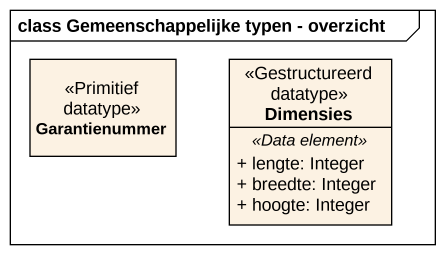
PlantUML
@startuml
mainframe class Gemeenschappelijke typen - overzicht
hide circle
hide empty members
skinparam classAttributeIconSize 0
class Garantienummer <<Primitief datatype>>
class Dimensies <<Gestructureerd datatype>> {
  .. <<Data element>> ..
  + lengte: Integer
  + breedte: Integer
  + hoogte: Integer
}
@enduml
